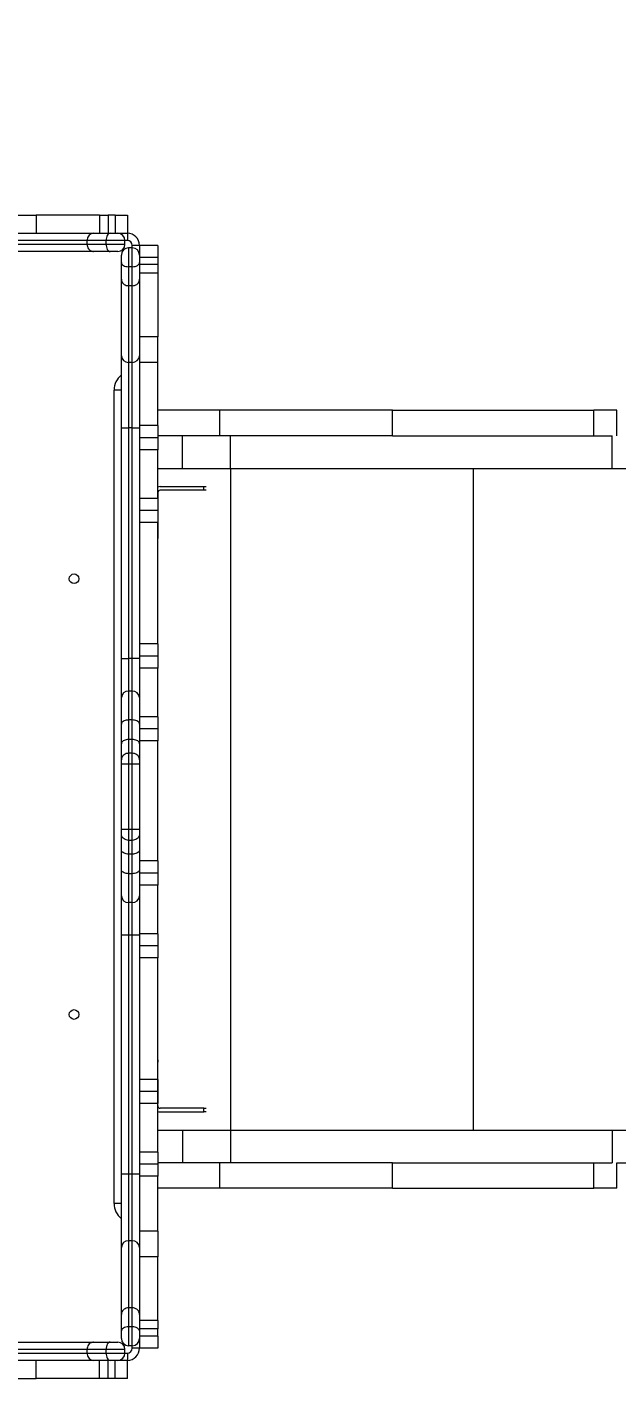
# Model space of a CAD drawing. Header units: millimetres. Extents: x -8760 to 8364, y -7998 to 7451.
# Drawn here: x 4277 to 4763, y -2899 to -1774 of the extents above; entities that cross this region are included whole.
import ezdxf

# ---------------------------------------------------------------- set-up
doc = ezdxf.new("R2010")
doc.units = ezdxf.units.MM
for name, color, linetype in [('DIKOM_ОБЪЕКТ', 7, 'Continuous'), ('DIKOM_РАЗМЕР_ЗОНА', 7, 'Continuous'), ('DIKOM_РАЗМЕР_ОБЪЕКТА', 7, 'Continuous')]:
    doc.layers.add(name, color=color, linetype=linetype)
doc.styles.add('style1', font='arial.ttf', dxfattribs={"width": 0.8})
doc.dimstyles.new('1-50', dxfattribs={"dimtxt": 300, "dimasz": 200, "dimexe": 100, "dimexo": 0, "dimgap": 100, "dimtad": 1, "dimtxsty": 'style1', "dimcen": 200, "dimclrd": 7, "dimclre": 7, "dimclrt": 7, "dimadec": 1, "dimazin": 2, "dimtfac": 1, "dimtmove": 0, "dimatfit": 2, "dimfxl": 0, "dimlwd": 25, "dimlwe": 18, "dimarcsym": 0})

# ---------------------------------------------------------------- blocks, each defined once
blk = doc.blocks.new('*D21')
at = {"layer": 'Defpoints', "color": 0, "transparency": 16777216}
for p in [(-7755.6, -10.6), (8364.4, -2410.4), (8364.4, -7897.6)]:
    blk.add_point(p, dxfattribs=at)
at = {"layer": 'DIKOM_РАЗМЕР_ЗОНА', "color": 7, "lineweight": 18, "transparency": 16777216}
for p, q in [((-7755.6, -10.6), (-7755.6, -7997.6)), ((8364.4, -2410.4), (8364.4, -7997.6))]:
    blk.add_line(p, q, dxfattribs=at)
at = {"layer": 'DIKOM_РАЗМЕР_ЗОНА', "color": 7, "lineweight": 25, "transparency": 16777216}
blk.add_line((-7555.6, -7897.6), (8164.4, -7897.6), dxfattribs=at)
at = {"layer": 'DIKOM_РАЗМЕР_ЗОНА', "color": 7, "transparency": 16777216}
for points in [[(-7555.6, -7864.2), (-7555.6, -7930.9), (-7755.6, -7897.6)], [(8164.4, -7864.2), (8164.4, -7930.9), (8364.4, -7897.6)]]:
    blk.add_solid(points, dxfattribs=at)
at = {"layer": 'DIKOM_РАЗМЕР_ЗОНА', "color": 7, "transparency": 16777216, "insert": (1040.7, -7644.4), "char_height": 300, "attachment_point": 5, "style": 'style1'}
blk.add_mtext('16100', dxfattribs=at)
blk = doc.blocks.new('*D19')
at = {"layer": 'Defpoints', "color": 0, "transparency": 16777216}
for p in [(-5756.7, -306.6), (6365.5, -2710.6), (6365.5, -7111.4)]:
    blk.add_point(p, dxfattribs=at)
at = {"layer": 'DIKOM_РАЗМЕР_ОБЪЕКТА', "color": 7, "lineweight": 18, "transparency": 16777216}
for p, q in [((-5756.7, -306.6), (-5756.7, -7211.4)), ((6365.5, -2710.6), (6365.5, -7211.4))]:
    blk.add_line(p, q, dxfattribs=at)
at = {"layer": 'DIKOM_РАЗМЕР_ОБЪЕКТА', "color": 7, "lineweight": 25, "transparency": 16777216}
blk.add_line((-5556.7, -7111.4), (6165.5, -7111.4), dxfattribs=at)
at = {"layer": 'DIKOM_РАЗМЕР_ОБЪЕКТА', "color": 7, "transparency": 16777216}
for points in [[(-5556.7, -7078.1), (-5556.7, -7144.7), (-5756.7, -7111.4)], [(6165.5, -7078.1), (6165.5, -7144.7), (6365.5, -7111.4)]]:
    blk.add_solid(points, dxfattribs=at)
at = {"layer": 'DIKOM_РАЗМЕР_ОБЪЕКТА', "color": 7, "transparency": 16777216, "insert": (1047.2, -6858.2), "char_height": 300, "attachment_point": 5, "style": 'style1'}
blk.add_mtext('12100', dxfattribs=at)

msp = doc.modelspace()

# ---------------------------------------------------------------- linework, layer by layer
at = {"layer": 'DIKOM_ОБЪЕКТ', "color": 7, "linetype": 'Continuous', "lineweight": 15}
for p, q in [((4262.866, -1928.554), (4284.079, -1928.554)), ((4284.079, -1928.554), (4284.079, -1943.554)), ((4336.463, -1928.554), (4284.079, -1928.554)), ((4336.463, -1928.554), (4336.463, -1943.554)), ((4336.463, -1928.554), (4343.534, -1928.554)), ((4343.534, -1928.554), (4343.534, -1943.554)), ((4349.392, -1928.554), (4343.534, -1928.554)), ((4349.392, -1928.554), (4349.392, -1943.554)), ((4349.392, -1928.554), (4359.392, -1928.554)), ((4359.392, -1928.554), (4359.392, -1943.554)), ((4268.25, -1943.554), (4331.465, -1943.554)), ((4331.465, -1943.554), (4345.159, -1943.554)), ((4345.159, -1943.554), (4351.391, -1943.554)), ((4351.391, -1943.554), (4359.392, -1943.554)), ((4359.392, -1943.554), (4359.392, -1949.554)), ((4326.083, -1949.554), (4262.855, -1949.554)), ((4262.855, -1952.554), (4326.083, -1952.554)), ((4331.465, -1958.554), (4268.25, -1958.554)), ((4326.083, -1952.554), (4326.083, -1949.554)), ((4341.81, -1949.554), (4326.083, -1949.554)), ((4326.083, -1952.554), (4341.81, -1952.554)), ((4345.159, -1958.554), (4331.465, -1958.554)), ((4357.391, -1949.554), (4341.81, -1949.554)), ((4341.81, -1952.554), (4341.81, -1949.554)), ((4341.81, -1952.554), (4357.391, -1952.554)), ((4351.391, -1958.554), (4345.159, -1958.554)), ((4357.391, -1952.554), (4357.391, -1949.554)), ((4359.392, -1949.554), (4357.391, -1949.554)), ((4360.392, -1955.554), (4360.392, -1971.135)), ((4363.392, -1955.554), (4360.392, -1955.554)), ((4369.392, -1953.554), (4363.392, -1953.554)), ((4363.392, -1955.554), (4363.392, -1953.554)), ((4363.392, -1971.135), (4363.392, -1955.554)), ((4384.391, -1953.554), (4369.392, -1953.554)), ((4369.392, -1953.554), (4369.392, -1961.554)), ((4384.391, -1953.554), (4384.391, -1963.554)), ((4354.392, -1967.787), (4354.392, -1961.554)), ((4354.392, -1981.48), (4354.392, -1967.787)), ((4369.392, -1961.554), (4369.392, -1967.787)), ((4384.391, -1963.554), (4369.392, -1963.554)), ((4369.392, -1967.787), (4369.392, -1981.48)), ((4384.391, -1969.412), (4369.392, -1969.412)), ((4384.391, -1963.554), (4384.391, -1969.412)), ((4384.391, -1969.412), (4384.391, -1976.483)), ((4354.392, -2044.696), (4354.392, -1981.48)), ((4363.392, -1971.135), (4360.392, -1971.135)), ((4360.392, -1971.135), (4360.392, -1986.862)), ((4363.392, -1986.862), (4363.392, -1971.135)), ((4384.391, -1976.483), (4369.392, -1976.483)), ((4369.392, -1981.48), (4369.392, -2044.696)), ((4384.391, -1976.483), (4384.391, -2028.867)), ((4363.392, -1986.862), (4360.392, -1986.862)), ((4360.392, -1986.862), (4360.392, -2050.091)), ((4363.392, -2050.091), (4363.392, -1986.862)), ((4384.391, -2028.867), (4369.392, -2028.867)), ((4384.391, -2050.08), (4384.391, -2028.867)), ((4354.392, -2104.037), (4354.392, -2044.696)), ((4369.392, -2044.696), (4369.392, -2104.037)), ((4363.392, -2050.091), (4360.392, -2050.091)), ((4360.392, -2050.091), (4360.392, -2104.037)), ((4363.392, -2104.037), (4363.392, -2050.091)), ((4384.391, -2050.08), (4369.392, -2050.08)), ((4384.391, -2102.263), (4384.391, -2050.08)), ((4348.392, -2744.189), (4348.392, -2072.919)), ((4354.392, -2072.919), (4348.392, -2072.919)), ((4435.546, -2089.554), (4384.391, -2089.554)), ((4435.546, -2110.554), (4435.546, -2089.554)), ((4578.295, -2089.554), (4435.546, -2089.554)), ((4578.295, -2110.554), (4578.295, -2089.554)), ((4578.295, -2089.554), (4744.431, -2089.554)), ((4744.431, -2110.554), (4744.431, -2089.554)), ((4763.292, -2089.554), (4744.431, -2089.554)), ((4763.292, -2110.554), (4763.292, -2089.554)), ((4354.392, -2104.037), (4360.392, -2104.037)), ((4354.392, -2294.438), (4354.392, -2104.037)), ((4363.392, -2104.037), (4360.392, -2104.037)), ((4360.392, -2104.037), (4360.392, -2294.438)), ((4363.392, -2104.037), (4369.392, -2104.037)), ((4363.392, -2294.438), (4363.392, -2104.037)), ((4384.391, -2102.263), (4369.392, -2102.263)), ((4369.392, -2104.037), (4369.392, -2294.438)), ((4384.391, -2102.263), (4384.391, -2112.263)), ((4384.391, -2112.263), (4369.392, -2112.263)), ((4435.546, -2110.554), (4384.391, -2110.554)), ((4384.391, -2112.263), (4384.391, -2122.263)), ((4404.741, -2137.554), (4404.741, -2110.554)), ((4578.295, -2110.554), (4435.546, -2110.554)), ((4444.562, -2137.554), (4444.562, -2110.554)), ((4578.295, -2110.554), (4743.936, -2110.554)), ((4743.936, -2110.554), (4759.633, -2110.554)), ((4759.633, -2137.554), (4759.633, -2110.554)), ((4384.391, -2122.263), (4369.392, -2122.263)), ((4384.391, -2162.263), (4384.391, -2122.263)), ((4384.391, -2137.554), (4404.741, -2137.554)), ((4404.741, -2137.554), (4444.562, -2137.554)), ((4444.417, -2137.554), (4444.417, -2683.554)), ((4444.419, -2137.554), (4444.419, -2683.554)), ((4444.562, -2137.554), (4759.633, -2137.554)), ((4644.918, -2137.554), (4644.918, -2683.554)), ((4759.633, -2137.554), (5848.405, -2137.554)), ((4384.42, -2157.554), (4384.42, -2193.554)), ((4386.419, -2152.554), (4422.42, -2152.554)), ((4422.42, -2155.554), (4386.419, -2155.554)), ((4422.42, -2155.554), (4422.42, -2152.554)), ((4422.42, -2152.554), (4424.271, -2152.554)), ((4424.271, -2155.554), (4422.42, -2155.554)), ((4384.391, -2162.263), (4369.392, -2162.263)), ((4384.391, -2172.263), (4369.392, -2172.263)), ((4384.391, -2162.263), (4384.391, -2172.263)), ((4384.391, -2172.263), (4384.391, -2182.263)), ((4384.391, -2182.263), (4369.392, -2182.263)), ((4384.391, -2282.439), (4384.391, -2182.263)), ((4384.391, -2193.554), (4384.42, -2193.554)), ((4384.42, -2193.554), (4384.42, -2195.406)), ((4384.391, -2282.439), (4369.392, -2282.439)), ((4384.391, -2282.439), (4384.391, -2292.439)), ((4354.392, -2294.438), (4360.392, -2294.438)), ((4354.392, -2326.727), (4354.392, -2294.438)), ((4360.392, -2294.438), (4360.392, -2321.346)), ((4363.392, -2294.438), (4360.392, -2294.438)), ((4363.392, -2321.346), (4363.392, -2294.438)), ((4369.392, -2294.438), (4363.392, -2294.438)), ((4384.391, -2292.439), (4369.392, -2292.439)), ((4369.392, -2294.438), (4369.392, -2326.727)), ((4384.391, -2292.439), (4384.391, -2302.439)), ((4384.391, -2302.439), (4369.392, -2302.439)), ((4384.391, -2342.439), (4384.391, -2302.439)), ((4354.392, -2348.559), (4354.392, -2326.727)), ((4360.392, -2321.346), (4360.392, -2345.126)), ((4363.392, -2321.346), (4360.392, -2321.346)), ((4363.392, -2345.126), (4363.392, -2321.346)), ((4369.392, -2326.727), (4369.392, -2348.559)), ((4354.392, -2364.833), (4354.392, -2348.559)), ((4360.392, -2345.126), (4360.392, -2361.296)), ((4363.392, -2345.126), (4360.392, -2345.126)), ((4363.392, -2361.296), (4363.392, -2345.126)), ((4384.391, -2342.439), (4369.392, -2342.439)), ((4369.392, -2348.559), (4369.392, -2364.833)), ((4384.391, -2352.439), (4369.392, -2352.439)), ((4384.391, -2342.439), (4384.391, -2352.439)), ((4384.391, -2352.439), (4384.391, -2362.439)), ((4360.392, -2361.296), (4360.392, -2372.639)), ((4363.392, -2361.296), (4360.392, -2361.296)), ((4363.392, -2372.639), (4363.392, -2361.296)), ((4384.391, -2362.439), (4369.392, -2362.439)), ((4384.391, -2461.507), (4384.391, -2362.439)), ((4354.392, -2377.958), (4354.392, -2364.833)), ((4360.392, -2372.639), (4360.392, -2381.721)), ((4363.392, -2372.639), (4360.392, -2372.639)), ((4363.392, -2381.721), (4363.392, -2372.639)), ((4369.392, -2364.833), (4369.392, -2377.958)), ((4354.392, -2381.685), (4354.392, -2377.958)), ((4354.392, -2435.424), (4354.392, -2381.685)), ((4363.392, -2381.721), (4360.392, -2381.721)), ((4360.392, -2381.721), (4360.392, -2435.388)), ((4363.392, -2435.388), (4363.392, -2381.721)), ((4369.392, -2377.958), (4369.392, -2381.685)), ((4369.392, -2381.685), (4369.392, -2435.424)), ((4354.392, -2439.151), (4354.392, -2435.424)), ((4354.392, -2452.276), (4354.392, -2439.151)), ((4360.392, -2435.388), (4360.392, -2444.47)), ((4363.392, -2435.388), (4360.392, -2435.388)), ((4363.392, -2444.47), (4363.392, -2435.388)), ((4369.392, -2435.424), (4369.392, -2439.151)), ((4369.392, -2439.151), (4369.392, -2452.276)), ((4354.392, -2468.549), (4354.392, -2452.276)), ((4363.392, -2444.47), (4360.392, -2444.47)), ((4360.392, -2444.47), (4360.392, -2455.812)), ((4363.392, -2455.812), (4363.392, -2444.47)), ((4369.392, -2452.276), (4369.392, -2468.549)), ((4363.392, -2455.812), (4360.392, -2455.812)), ((4360.392, -2455.812), (4360.392, -2471.982)), ((4363.392, -2471.982), (4363.392, -2455.812)), ((4384.391, -2461.507), (4369.392, -2461.507)), ((4384.391, -2461.507), (4384.391, -2471.507)), ((4354.392, -2490.381), (4354.392, -2468.549)), ((4363.392, -2471.982), (4360.392, -2471.982)), ((4360.392, -2471.982), (4360.392, -2495.762)), ((4363.392, -2495.762), (4363.392, -2471.982)), ((4369.392, -2468.549), (4369.392, -2490.381)), ((4384.391, -2471.507), (4369.392, -2471.507)), ((4384.391, -2471.507), (4384.391, -2481.507)), ((4384.391, -2481.507), (4369.392, -2481.507)), ((4384.391, -2521.507), (4384.391, -2481.507)), ((4354.392, -2522.67), (4354.392, -2490.381)), ((4363.392, -2495.762), (4360.392, -2495.762)), ((4360.392, -2495.762), (4360.392, -2522.67)), ((4363.392, -2522.67), (4363.392, -2495.762)), ((4369.392, -2490.381), (4369.392, -2522.67)), ((4384.391, -2521.507), (4369.392, -2521.507)), ((4384.391, -2521.507), (4384.391, -2531.507)), ((4360.392, -2522.67), (4354.392, -2522.67)), ((4354.392, -2719.896), (4354.392, -2522.67)), ((4363.392, -2522.67), (4360.392, -2522.67)), ((4360.392, -2522.67), (4360.392, -2719.896)), ((4369.392, -2522.67), (4363.392, -2522.67)), ((4363.392, -2719.896), (4363.392, -2522.67)), ((4369.392, -2522.67), (4369.392, -2719.896)), ((4384.391, -2531.507), (4369.392, -2531.507)), ((4384.391, -2531.507), (4384.391, -2541.507)), ((4384.391, -2541.507), (4369.392, -2541.507)), ((4384.391, -2641.682), (4384.391, -2541.507)), ((4384.42, -2627.554), (4384.391, -2627.554)), ((4384.42, -2625.703), (4384.42, -2627.554)), ((4384.42, -2663.554), (4384.42, -2627.554)), ((4384.391, -2641.682), (4369.392, -2641.682)), ((4384.391, -2641.682), (4384.391, -2651.682)), ((4384.391, -2651.682), (4369.392, -2651.682)), ((4384.391, -2651.682), (4384.391, -2661.682)), ((4384.391, -2661.682), (4369.392, -2661.682)), ((4384.391, -2701.682), (4384.391, -2661.682)), ((4422.42, -2665.554), (4386.419, -2665.554)), ((4422.42, -2668.554), (4422.42, -2665.554)), ((4422.42, -2665.554), (4424.271, -2665.554)), ((4386.419, -2668.554), (4422.42, -2668.554)), ((4424.271, -2668.554), (4422.42, -2668.554)), ((4384.391, -2683.554), (4404.741, -2683.554)), ((4404.741, -2683.554), (4404.741, -2710.554)), ((4404.741, -2683.554), (4444.562, -2683.554)), ((4444.562, -2683.554), (4444.562, -2710.554)), ((4444.562, -2683.554), (4759.633, -2683.554)), ((4759.633, -2683.554), (4759.633, -2710.554)), ((4759.633, -2683.554), (5848.405, -2683.554)), ((4384.391, -2701.682), (4369.392, -2701.682)), ((4384.391, -2701.682), (4384.391, -2711.682)), ((4384.391, -2711.682), (4369.392, -2711.682)), ((4435.546, -2710.554), (4384.391, -2710.554)), ((4384.391, -2711.682), (4384.391, -2721.682)), ((4435.546, -2731.554), (4435.546, -2710.554)), ((4578.295, -2710.554), (4435.546, -2710.554)), ((4578.295, -2731.554), (4578.295, -2710.554)), ((4578.295, -2710.554), (4743.936, -2710.554)), ((4743.936, -2710.554), (4759.633, -2710.554)), ((4744.431, -2731.554), (4744.431, -2710.554)), ((4763.292, -2731.554), (4763.292, -2710.554)), ((4763.292, -2710.554), (5848.405, -2710.554)), ((4360.392, -2719.896), (4354.392, -2719.896)), ((4354.392, -2780.444), (4354.392, -2719.896)), ((4360.392, -2719.896), (4360.392, -2774.939)), ((4363.392, -2719.896), (4360.392, -2719.896)), ((4363.392, -2774.939), (4363.392, -2719.896)), ((4369.392, -2719.896), (4363.392, -2719.896)), ((4369.392, -2719.896), (4369.392, -2780.444)), ((4384.391, -2721.682), (4369.392, -2721.682)), ((4384.391, -2767.029), (4384.391, -2721.682)), ((4435.546, -2731.554), (4384.391, -2731.554)), ((4578.295, -2731.554), (4435.546, -2731.554)), ((4578.295, -2731.554), (4744.431, -2731.554)), ((4763.292, -2731.554), (4744.431, -2731.554)), ((4354.392, -2744.189), (4348.392, -2744.189)), ((4384.391, -2767.029), (4369.392, -2767.029)), ((4384.391, -2767.029), (4384.391, -2788.242)), ((4354.392, -2835.685), (4354.392, -2780.444)), ((4360.392, -2774.939), (4360.392, -2830.246)), ((4363.392, -2774.939), (4360.392, -2774.939)), ((4363.392, -2830.246), (4363.392, -2774.939)), ((4369.392, -2780.444), (4369.392, -2835.685)), ((4384.391, -2788.242), (4369.392, -2788.242)), ((4384.391, -2840.625), (4384.391, -2788.242)), ((4354.392, -2849.322), (4354.392, -2835.685)), ((4360.392, -2830.246), (4360.392, -2845.973)), ((4363.392, -2830.246), (4360.392, -2830.246)), ((4363.392, -2845.973), (4363.392, -2830.246)), ((4369.392, -2835.685), (4369.392, -2849.322)), ((4360.392, -2845.973), (4360.392, -2861.554)), ((4363.392, -2845.973), (4360.392, -2845.973)), ((4363.392, -2861.554), (4363.392, -2845.973)), ((4384.391, -2840.625), (4369.392, -2840.625)), ((4384.391, -2847.696), (4369.392, -2847.696)), ((4384.391, -2840.625), (4384.391, -2847.696)), ((4384.391, -2853.554), (4384.391, -2847.696)), ((4268.25, -2858.554), (4331.465, -2858.554)), ((4331.465, -2858.554), (4345.159, -2858.554)), ((4345.159, -2858.554), (4351.391, -2858.554)), ((4354.392, -2855.554), (4354.392, -2849.322)), ((4369.392, -2849.322), (4369.392, -2855.554)), ((4384.391, -2853.554), (4369.392, -2853.554)), ((4369.392, -2855.554), (4369.392, -2863.554)), ((4384.391, -2853.554), (4384.391, -2863.554)), ((4326.083, -2864.554), (4262.855, -2864.554)), ((4262.855, -2867.554), (4326.083, -2867.554)), ((4326.083, -2867.554), (4326.083, -2864.554)), ((4341.81, -2864.554), (4326.083, -2864.554)), ((4326.083, -2867.554), (4341.81, -2867.554)), ((4357.391, -2864.554), (4341.81, -2864.554)), ((4341.81, -2867.554), (4341.81, -2864.554)), ((4341.81, -2867.554), (4357.391, -2867.554)), ((4357.391, -2867.554), (4357.391, -2864.554)), ((4357.391, -2867.554), (4359.392, -2867.554)), ((4359.392, -2867.554), (4359.392, -2873.554)), ((4363.392, -2861.554), (4360.392, -2861.554)), ((4363.392, -2863.554), (4363.392, -2861.554)), ((4369.392, -2863.554), (4363.392, -2863.554)), ((4384.391, -2863.554), (4369.392, -2863.554)), ((4331.465, -2873.554), (4268.25, -2873.554)), ((4284.079, -2888.554), (4284.079, -2873.554)), ((4345.159, -2873.554), (4331.465, -2873.554)), ((4336.463, -2888.554), (4336.463, -2873.554)), ((4343.534, -2888.554), (4343.534, -2873.554)), ((4351.391, -2873.554), (4345.159, -2873.554)), ((4349.392, -2888.554), (4349.392, -2873.554)), ((4359.392, -2873.554), (4351.391, -2873.554)), ((4359.392, -2888.554), (4359.392, -2873.554)), ((4262.866, -2888.554), (4284.079, -2888.554)), ((4336.463, -2888.554), (4284.079, -2888.554)), ((4343.534, -2888.554), (4336.463, -2888.554)), ((4349.392, -2888.554), (4343.534, -2888.554)), ((4359.392, -2888.554), (4349.392, -2888.554))]:
    msp.add_line(p, q, dxfattribs=at)
at = {"layer": 'DIKOM_ОБЪЕКТ', "color": 7, "linetype": 'Continuous', "lineweight": 15, "flags": 128}
for points in [[(4345.159, -1943.554), (4344.506, -1943.669), (4343.877, -1944.011), (4343.299, -1944.565), (4342.791, -1945.312), (4342.375, -1946.221), (4342.065, -1947.258), (4341.875, -1948.384), (4341.81, -1949.554)], [(4341.81, -1952.554), (4341.875, -1953.725), (4342.065, -1954.85), (4342.375, -1955.888), (4342.791, -1956.797), (4343.299, -1957.543), (4343.877, -1958.097), (4344.506, -1958.439), (4345.159, -1958.554)], [(4354.392, -1967.787), (4354.507, -1968.44), (4354.848, -1969.068), (4355.403, -1969.647), (4356.149, -1970.155), (4357.058, -1970.571), (4358.095, -1970.88), (4359.221, -1971.071), (4360.392, -1971.135)], [(4363.392, -1971.135), (4364.562, -1971.071), (4365.687, -1970.88), (4366.725, -1970.571), (4367.634, -1970.155), (4368.38, -1969.647), (4368.935, -1969.068), (4369.276, -1968.44), (4369.392, -1967.787)], [(4360.392, -2845.973), (4359.221, -2846.037), (4358.095, -2846.228), (4357.058, -2846.537), (4356.149, -2846.954), (4355.403, -2847.461), (4354.848, -2848.04), (4354.507, -2848.668), (4354.392, -2849.322)], [(4369.392, -2849.322), (4369.276, -2848.668), (4368.935, -2848.04), (4368.38, -2847.461), (4367.634, -2846.954), (4366.725, -2846.537), (4365.687, -2846.228), (4364.562, -2846.037), (4363.392, -2845.973)], [(4345.159, -2858.554), (4344.506, -2858.669), (4343.877, -2859.011), (4343.299, -2859.565), (4342.791, -2860.312), (4342.375, -2861.221), (4342.065, -2862.258), (4341.875, -2863.384), (4341.81, -2864.554)], [(4341.81, -2867.554), (4341.875, -2868.725), (4342.065, -2869.85), (4342.375, -2870.888), (4342.791, -2871.797), (4343.299, -2872.543), (4343.877, -2873.097), (4344.506, -2873.439), (4345.159, -2873.554)]]:
    msp.add_lwpolyline(points, dxfattribs=at)
at = {"layer": 'DIKOM_ОБЪЕКТ', "color": 7, "linetype": 'Continuous', "lineweight": 15}
for centre in [(4315.392, -2228.652), (4315.392, -2588.176)]:
    msp.add_circle(centre, 4, dxfattribs=at)
for centre, radius, start, end in [((4351.392, -1949.554), 6, 0, 90), ((4359.392, -1953.554), 10, 0, 90), ((4351.392, -1952.554), 6, 270, 0), ((4360.392, -1961.554), 6, 90, 180), ((4359.392, -1953.554), 4, 0, 90), ((4363.392, -1961.554), 6, 0, 90), ((4360.104, -2044.377), 5.721, 183.200855, 272.881726), ((4363.679, -2044.376), 5.722, 267.120249, 356.79717), ((4364.392, -2072.919), 16, 128.682187, 180), ((4386.42, -2157.554), 5, 90, 113.927926), ((4386.42, -2157.554), 2, 90, 179.999745), ((4360.098, -2327.054), 5.716, 87.057073, 176.721707), ((4363.685, -2327.054), 5.716, 3.28027, 92.94095), ((4360.098, -2490.054), 5.716, 183.277854, 272.943366), ((4363.685, -2490.054), 5.716, 267.058611, 356.72017), ((4386.42, -2663.554), 5, 246.072074, 270), ((4386.42, -2663.554), 2, 179.999745, 270), ((4364.392, -2744.189), 16, 180, 231.317813), ((4360.154, -2780.702), 5.768, 87.637481, 177.428405), ((4363.629, -2780.703), 5.768, 2.573554, 92.36056), ((4351.392, -2864.554), 6, 0, 90), ((4360.392, -2855.554), 6, 180, 270), ((4363.392, -2855.554), 6, 270, 0), ((4351.392, -2867.554), 6, 270, 0), ((4359.392, -2863.554), 4, 270, 0), ((4359.392, -2863.554), 10, 270, 0)]:
    msp.add_arc(centre, radius, start, end, dxfattribs=at)
for points, knots in [([(4331.465, -1943.554), (4331.419, -1943.555), (4331.023, -1943.558), (4330.025, -1943.698), (4328.555, -1944.369), (4327.19, -1945.734), (4326.262, -1947.53), (4326.143, -1948.879), (4326.083, -1949.554)], [0, 0, 0, 0, 0.01643034, 0.14133802, 0.35600592, 0.5706521, 0.78532901, 1, 1, 1, 1]), ([(4326.083, -1952.554), (4326.143, -1953.229), (4326.262, -1954.578), (4327.19, -1956.374), (4328.555, -1957.74), (4330.025, -1958.41), (4331.023, -1958.55), (4331.419, -1958.554), (4331.465, -1958.554)], [0, 0, 0, 0, 0.21467636, 0.42934683, 0.64399633, 0.85866335, 0.98356972, 1, 1, 1, 1]), ([(4354.392, -1981.48), (4354.392, -1981.526), (4354.396, -1981.923), (4354.536, -1982.92), (4355.206, -1984.39), (4356.572, -1985.756), (4358.368, -1986.684), (4359.717, -1986.803), (4360.392, -1986.862)], [0, 0, 0, 0, 0.016407297, 0.141314327, 0.355972536, 0.570633309, 0.785329987, 1, 1, 1, 1]), ([(4363.392, -1986.862), (4364.066, -1986.803), (4365.416, -1986.684), (4367.212, -1985.756), (4368.577, -1984.39), (4369.247, -1982.92), (4369.388, -1981.923), (4369.391, -1981.526), (4369.392, -1981.48)], [0, 0, 0, 0, 0.214670013, 0.429366691, 0.644027464, 0.858685673, 0.983592703, 1, 1, 1, 1]), ([(4360.392, -2345.126), (4359.717, -2345.164), (4358.368, -2345.24), (4356.572, -2345.832), (4355.207, -2346.703), (4354.524, -2347.656), (4354.394, -2348.293), (4354.392, -2348.546), (4354.392, -2348.559)], [0, 0, 0, 0, 0.21459754, 0.42921487, 0.64383933, 0.85851803, 0.9926641, 1, 1, 1, 1]), ([(4369.392, -2348.559), (4369.391, -2348.546), (4369.389, -2348.293), (4369.259, -2347.656), (4368.576, -2346.703), (4367.211, -2345.832), (4365.415, -2345.24), (4364.066, -2345.164), (4363.392, -2345.126)], [0, 0, 0, 0, 0.0073359, 0.14148197, 0.35616067, 0.57078513, 0.78540246, 1, 1, 1, 1]), ([(4360.392, -2361.296), (4359.717, -2361.335), (4358.368, -2361.413), (4356.572, -2362.023), (4355.206, -2362.92), (4354.542, -2363.878), (4354.397, -2364.534), (4354.392, -2364.794), (4354.392, -2364.833)], [0, 0, 0, 0, 0.21467043, 0.42935517, 0.64402456, 0.85868605, 0.97902177, 1, 1, 1, 1]), ([(4369.392, -2364.833), (4369.391, -2364.794), (4369.386, -2364.534), (4369.242, -2363.878), (4368.577, -2362.92), (4367.212, -2362.023), (4365.416, -2361.413), (4364.066, -2361.335), (4363.392, -2361.296)], [0, 0, 0, 0, 0.02097823, 0.14131395, 0.35597544, 0.57064483, 0.78532957, 1, 1, 1, 1]), ([(4360.392, -2372.639), (4359.718, -2372.697), (4358.371, -2372.813), (4356.579, -2373.717), (4355.213, -2375.055), (4354.522, -2376.542), (4354.391, -2377.545), (4354.392, -2377.948), (4354.392, -2377.958)], [0, 0, 0, 0, 0.213884927, 0.427791551, 0.641854302, 0.856375938, 0.996362211, 1, 1, 1, 1]), ([(4369.392, -2377.958), (4369.392, -2377.948), (4369.392, -2377.545), (4369.26, -2376.542), (4368.57, -2375.055), (4367.205, -2373.717), (4365.412, -2372.813), (4364.065, -2372.697), (4363.392, -2372.639)], [0, 0, 0, 0, 0.00363789, 0.14363387, 0.3581615, 0.57219649, 0.7861091, 1, 1, 1, 1]), ([(4360.392, -2381.721), (4359.717, -2381.72), (4358.368, -2381.72), (4356.572, -2381.715), (4355.206, -2381.706), (4354.533, -2381.696), (4354.394, -2381.688), (4354.392, -2381.685), (4354.392, -2381.685)], [0, 0, 0, 0, 0.21467244, 0.42935782, 0.64403322, 0.85869216, 0.9867632, 1, 1, 1, 1]), ([(4369.392, -2381.685), (4369.391, -2381.685), (4369.388, -2381.688), (4369.252, -2381.696), (4368.577, -2381.706), (4367.212, -2381.715), (4365.416, -2381.72), (4364.066, -2381.72), (4363.392, -2381.721)], [0, 0, 0, 0, 0.01323736, 0.14130299, 0.35596315, 0.57063975, 0.78532635, 1, 1, 1, 1]), ([(4360.392, -2435.388), (4359.717, -2435.388), (4358.368, -2435.389), (4356.572, -2435.394), (4355.206, -2435.402), (4354.533, -2435.412), (4354.394, -2435.42), (4354.392, -2435.423), (4354.392, -2435.424)], [0, 0, 0, 0, 0.21467243, 0.42935781, 0.6440332, 0.85869214, 0.98676318, 1, 1, 1, 1]), ([(4360.392, -2444.47), (4359.718, -2444.412), (4358.371, -2444.296), (4356.579, -2443.391), (4355.213, -2442.054), (4354.522, -2440.566), (4354.391, -2439.564), (4354.392, -2439.161), (4354.392, -2439.151)], [0, 0, 0, 0, 0.21388407, 0.4277903, 0.64185474, 0.85637339, 0.99636222, 1, 1, 1, 1]), ([(4369.392, -2435.424), (4369.391, -2435.423), (4369.388, -2435.42), (4369.252, -2435.412), (4368.577, -2435.402), (4367.212, -2435.394), (4365.416, -2435.389), (4364.066, -2435.388), (4363.392, -2435.388)], [0, 0, 0, 0, 0.01323738, 0.14130301, 0.35596316, 0.57063976, 0.78532636, 1, 1, 1, 1]), ([(4369.392, -2439.151), (4369.392, -2439.161), (4369.392, -2439.564), (4369.26, -2440.566), (4368.569, -2442.054), (4367.205, -2443.391), (4365.412, -2444.296), (4364.065, -2444.412), (4363.392, -2444.47)], [0, 0, 0, 0, 0.00363788, 0.14363642, 0.35816106, 0.57219774, 0.78610995, 1, 1, 1, 1]), ([(4360.392, -2455.812), (4359.717, -2455.773), (4358.368, -2455.695), (4356.572, -2455.085), (4355.206, -2454.188), (4354.542, -2453.23), (4354.397, -2452.575), (4354.392, -2452.314), (4354.392, -2452.276)], [0, 0, 0, 0, 0.21467108, 0.42935616, 0.64402587, 0.8586877, 0.9790236, 1, 1, 1, 1]), ([(4369.392, -2452.276), (4369.391, -2452.314), (4369.386, -2452.575), (4369.242, -2453.23), (4368.577, -2454.188), (4367.212, -2455.085), (4365.416, -2455.695), (4364.066, -2455.773), (4363.392, -2455.812)], [0, 0, 0, 0, 0.0209764, 0.1413123, 0.35597413, 0.57064384, 0.78532892, 1, 1, 1, 1]), ([(4360.392, -2471.982), (4359.717, -2471.944), (4358.368, -2471.868), (4356.572, -2471.276), (4355.207, -2470.405), (4354.524, -2469.452), (4354.394, -2468.815), (4354.392, -2468.562), (4354.392, -2468.549)], [0, 0, 0, 0, 0.21459765, 0.4292139, 0.64383953, 0.85851636, 0.9926641, 1, 1, 1, 1]), ([(4369.392, -2468.549), (4369.391, -2468.562), (4369.389, -2468.815), (4369.259, -2469.452), (4368.576, -2470.405), (4367.211, -2471.276), (4365.415, -2471.868), (4364.066, -2471.944), (4363.392, -2471.982)], [0, 0, 0, 0, 0.0073359, 0.14148364, 0.35616047, 0.5707861, 0.78540235, 1, 1, 1, 1]), ([(4360.392, -2830.246), (4359.717, -2830.306), (4358.368, -2830.426), (4356.572, -2831.364), (4355.207, -2832.743), (4354.524, -2834.254), (4354.394, -2835.264), (4354.392, -2835.665), (4354.392, -2835.685)], [0, 0, 0, 0, 0.21458884, 0.4291966, 0.64380626, 0.85847984, 0.99308905, 1, 1, 1, 1]), ([(4369.392, -2835.685), (4369.391, -2835.665), (4369.389, -2835.264), (4369.26, -2834.254), (4368.576, -2832.743), (4367.21, -2831.364), (4365.415, -2830.426), (4364.066, -2830.306), (4363.392, -2830.246)], [0, 0, 0, 0, 0.00691103, 0.14152167, 0.35619753, 0.57084327, 0.78540888, 1, 1, 1, 1]), ([(4331.465, -2858.554), (4331.419, -2858.555), (4331.023, -2858.558), (4330.025, -2858.698), (4328.555, -2859.369), (4327.19, -2860.734), (4326.262, -2862.53), (4326.143, -2863.879), (4326.083, -2864.554)], [0, 0, 0, 0, 0.01643029, 0.14133703, 0.35600348, 0.57065249, 0.78532438, 1, 1, 1, 1]), ([(4326.083, -2867.554), (4326.143, -2868.229), (4326.262, -2869.578), (4327.19, -2871.374), (4328.555, -2872.74), (4330.025, -2873.41), (4331.023, -2873.55), (4331.419, -2873.554), (4331.465, -2873.554)], [0, 0, 0, 0, 0.21467524, 0.4293475, 0.64399654, 0.85866301, 0.98356971, 1, 1, 1, 1])]:
    msp.add_open_spline(points, degree=3, knots=knots, dxfattribs=at)

# ---------------------------------------------------------------- dimensions: what is measured, and where the dimension line sits
at = {"layer": 'DIKOM_РАЗМЕР_ЗОНА'}
dim = msp.add_linear_dim(base=(8364.404, -7897.564), p1=(-7755.645, -10.554), p2=(8364.404, -2410.44), text='16100', dimstyle='1-50', dxfattribs=at)
dim.commit()
dim.dimension.update_dxf_attribs({"geometry": '*D21', "text_midpoint": (1040.741, -7897.564), "dimtype": 160})
at = {"layer": 'DIKOM_РАЗМЕР_ОБЪЕКТА'}
dim = msp.add_linear_dim(base=(6365.479, -7111.412), p1=(-5756.695, -306.554), p2=(6365.479, -2710.554), text='12100', dimstyle='1-50', dxfattribs=at)
dim.commit()
dim.dimension.update_dxf_attribs({"geometry": '*D19', "text_midpoint": (1047.24, -7111.412), "dimtype": 160})

doc.saveas('drawing.dxf')
